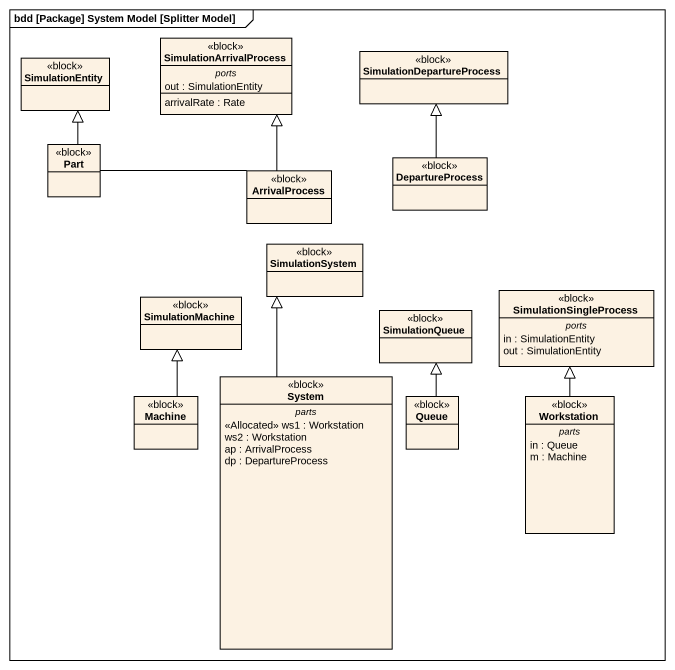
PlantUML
@startuml
mainframe bdd [Package] System Model [Splitter Model]
hide circle
hide empty members
class SimulationArrivalProcess <<block>> {
  -- ports --
  out : SimulationEntity
  --
  arrivalRate : Rate
}
class SimulationEntity <<block>>
class SimulationDepartureProcess <<block>>
class Part <<block>>
class ArrivalProcess <<block>>
class DepartureProcess <<block>>
class SimulationSystem <<block>>
class SimulationMachine <<block>>
class SimulationSingleProcess <<block>> {
  -- ports --
  in : SimulationEntity
  out : SimulationEntity
}
class SimulationQueue <<block>>
class System <<block>> {
  -- parts --
  <<Allocated>> ws1 : Workstation
  ws2 : Workstation
  ap : ArrivalProcess
  dp : DepartureProcess
}
class Machine <<block>>
class "Queue" as Queue_ <<block>>
class Workstation <<block>> {
  -- parts --
  in : Queue
  m : Machine
}
Part -up-|> SimulationEntity
Part -right- ArrivalProcess
ArrivalProcess -up-|> SimulationArrivalProcess
DepartureProcess -up-|> SimulationDepartureProcess
System -up-|> SimulationSystem
Machine -up-|> SimulationMachine
Queue_ -up-|> SimulationQueue
Workstation -up-|> SimulationSingleProcess
@enduml
